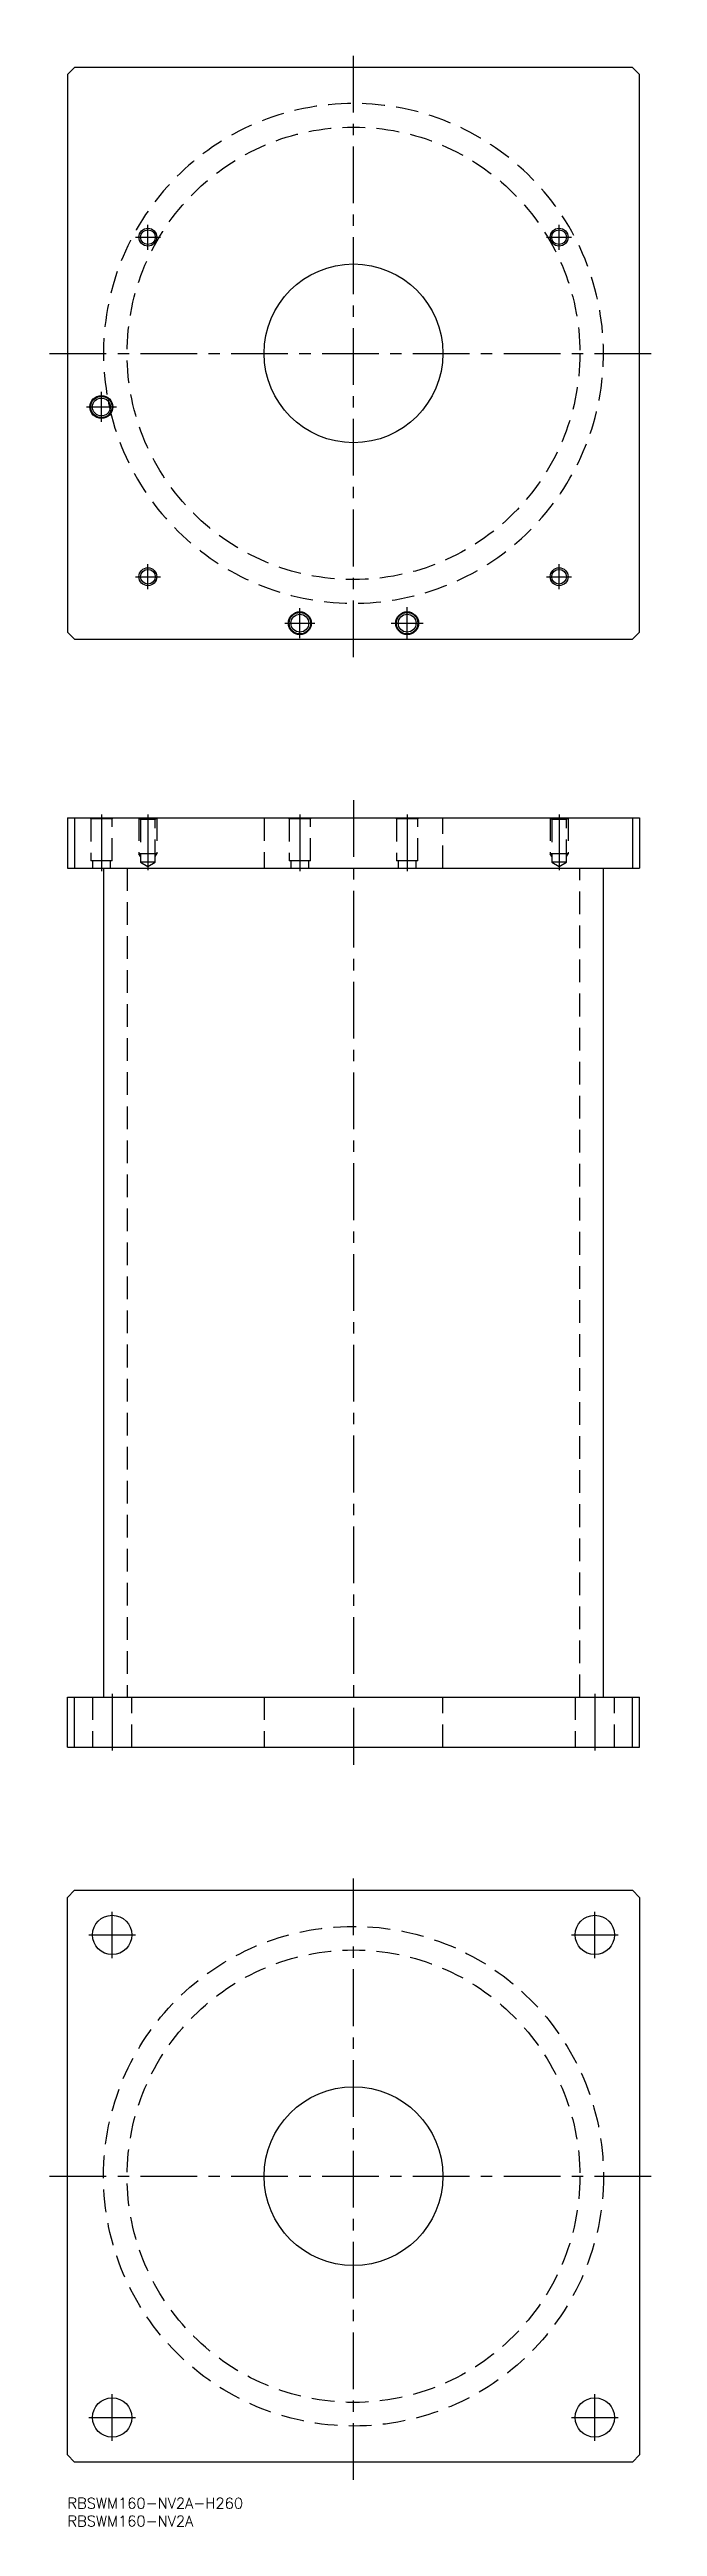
# Model space of a CAD drawing. Extents: x -5 to 165, y -8 to 685.
import ezdxf

# ---------------------------------------------------------------- set-up
doc = ezdxf.new("R2010")
doc.units = 0
doc.header["$LTSCALE"] = 0.5
doc.linetypes.add('CENTER', pattern=[50.8, 31.75, -6.35, 6.35, -6.35])
doc.linetypes.add('DASHED', pattern=[19.05, 12.7, -6.35])
for name, color, linetype in [('MSM_CENTER', 1, 'CENTER'), ('MSM_CONTINUOUS', 7, 'CONTINUOUS'), ('MSM_DASHED', 4, 'DASHED'), ('MSM_NARROW', 5, 'CONTINUOUS'), ('MSM_PART_NUMBER', 7, 'CONTINUOUS')]:
    doc.layers.add(name, color=color, linetype=linetype)
doc.styles.get("Standard").update_dxf_attribs({"font": 'txt.shx', "height": 3, "bigfont": 'bigfont.shx'})

msp = doc.modelspace()

# ---------------------------------------------------------------- linework, layer by layer
at = {"layer": 'MSM_CENTER'}
for p, q in [((80, 515), (80, 685)), ((19, 632.5), (26, 632.5)), ((22.5, 629), (22.5, 636)), ((134, 632.5), (141, 632.5)), ((137.5, 629), (137.5, 636)), ((-5, 600), (165, 600)), ((9.5, 580.8), (9.5, 589.2)), ((5.3, 585), (13.7, 585)), ((22.5, 534), (22.5, 541)), ((137.5, 534), (137.5, 541)), ((19, 537.5), (26, 537.5)), ((134, 537.5), (141, 537.5)), ((65, 520.3), (65, 528.7)), ((95, 520), (95, 529)), ((60.8, 524.5), (69.2, 524.5)), ((90.5, 524.5), (99.5, 524.5)), ((80, 475), (80, 205)), ((9.5, 471), (9.5, 455)), ((22.5, 471), (22.5, 455.407)), ((65, 471), (65, 455)), ((95, 471), (95, 455)), ((137.5, 471), (137.5, 455.407)), ((12.5, 225), (12.5, 209)), ((147.5, 225), (147.5, 209)), ((80, 5), (80, 175)), ((12.5, 151), (12.5, 164)), ((147.5, 151), (147.5, 164)), ((6, 157.5), (19, 157.5)), ((141, 157.5), (154, 157.5)), ((-5, 90), (165, 90)), ((12.5, 16), (12.5, 29)), ((147.5, 16), (147.5, 29)), ((6, 22.5), (19, 22.5)), ((141, 22.5), (154, 22.5))]:
    msp.add_line(p, q, dxfattribs=at)
at = {"layer": 'MSM_CONTINUOUS'}
for p, q in [((2, 680), (0, 678)), ((158, 680), (2, 680)), ((160, 678), (158, 680)), ((0, 678), (0, 522)), ((160, 522), (160, 678)), ((0, 522), (2, 520)), ((2, 520), (158, 520)), ((158, 520), (160, 522)), ((0, 470), (160, 470)), ((0, 470), (0, 456)), ((2, 470), (2, 456)), ((158, 470), (158, 456)), ((160, 470), (160, 456)), ((0, 456), (160, 456)), ((10.1, 456), (10.1, 224)), ((149.9, 224), (149.9, 456)), ((0, 210), (0, 224)), ((0, 224), (160, 224)), ((2, 210), (2, 224)), ((158, 210), (158, 224)), ((160, 210), (160, 224)), ((0, 210), (160, 210)), ((0, 168), (2, 170)), ((0, 12), (0, 168)), ((2, 170), (158, 170)), ((158, 170), (160, 168)), ((160, 168), (160, 12)), ((2, 10), (0, 12)), ((158, 10), (2, 10)), ((160, 12), (158, 10))]:
    msp.add_line(p, q, dxfattribs=at)
for centre, radius in [((22.5, 632.5), 2.067), ((137.5, 632.5), 2.067), ((80, 600), 25), ((9.5, 585), 3.2), ((9.5, 585), 3), ((9.5, 585), 2.5), ((22.5, 537.5), 2.067), ((137.5, 537.5), 2.067), ((65, 524.5), 3.2), ((65, 524.5), 3), ((65, 524.5), 2.5), ((95, 524.5), 3.2), ((95, 524.5), 3), ((95, 524.5), 2.5), ((12.5, 157.5), 5.5), ((147.5, 157.5), 5.5), ((80, 90), 25), ((12.5, 22.5), 5.5), ((147.5, 22.5), 5.5)]:
    msp.add_circle(centre, radius, dxfattribs=at)
msp.add_arc((80, 600), 69.9, 191.020888, 193.002068, dxfattribs=at)
at = {"layer": 'MSM_DASHED'}
for p, q in [((6.3, 470), (6.5, 469.8)), ((6.5, 469.8), (6.5, 458)), ((12.5, 469.8), (6.5, 469.8)), ((12.5, 469.8), (12.7, 470)), ((12.5, 458), (12.5, 469.8)), ((20, 470), (20.433, 469.567)), ((20, 470), (20, 460)), ((20.433, 469.567), (20.433, 457.6)), ((24.567, 469.567), (20.433, 469.567)), ((24.567, 469.567), (25, 470)), ((24.567, 457.6), (24.567, 469.567)), ((25, 470), (25, 460)), ((55, 470), (55, 456)), ((61.8, 470), (62, 469.8)), ((62, 469.8), (62, 458)), ((68, 469.8), (62, 469.8)), ((68, 469.8), (68.2, 470)), ((68, 458), (68, 469.8)), ((91.8, 470), (92, 469.8)), ((92, 469.8), (92, 458)), ((98, 469.8), (92, 469.8)), ((98, 469.8), (98.2, 470)), ((98, 458), (98, 469.8)), ((105, 456), (105, 470)), ((135, 470), (135.433, 469.567)), ((135, 470), (135, 460)), ((135.433, 469.567), (135.433, 457.6)), ((139.567, 469.567), (135.433, 469.567)), ((139.567, 469.567), (140, 470)), ((139.567, 457.6), (139.567, 469.567)), ((140, 470), (140, 460)), ((12.5, 458), (6.5, 458)), ((7, 458), (7, 456)), ((12, 456), (12, 458)), ((25, 460), (20, 460)), ((20.433, 459.25), (20, 460)), ((20.433, 457.6), (22.5, 456.407)), ((24.567, 457.6), (20.433, 457.6)), ((22.5, 456.407), (24.567, 457.6)), ((24.567, 459.25), (25, 460)), ((68, 458), (62, 458)), ((62.5, 458), (62.5, 456)), ((67.5, 456), (67.5, 458)), ((98, 458), (92, 458)), ((92.5, 458), (92.5, 456)), ((97.5, 456), (97.5, 458)), ((140, 460), (135, 460)), ((135.433, 459.25), (135, 460)), ((135.433, 457.6), (137.5, 456.407)), ((139.567, 457.6), (135.433, 457.6)), ((137.5, 456.407), (139.567, 457.6)), ((139.567, 459.25), (140, 460)), ((16.7, 456), (16.7, 224)), ((143.3, 224), (143.3, 456)), ((7, 224), (7, 210)), ((18, 210), (18, 224)), ((55, 224), (55, 210)), ((105, 210), (105, 224)), ((142, 224), (142, 210)), ((153, 210), (153, 224))]:
    msp.add_line(p, q, dxfattribs=at)
for centre, radius in [((80, 600), 63.3), ((80, 90), 69.9), ((80, 90), 63.3)]:
    msp.add_circle(centre, radius, dxfattribs=at)
msp.add_arc((80, 600), 69.9, 193.002068, 191.020888, dxfattribs=at)
at = {"layer": 'MSM_NARROW'}
for centre in [(22.5, 632.5), (137.5, 632.5), (22.5, 537.5), (137.5, 537.5)]:
    msp.add_circle(centre, 2.5, dxfattribs=at)

# ---------------------------------------------------------------- texts
at = {"layer": 'MSM_PART_NUMBER'}
for s, p in [('RBSWM160-NV2A-H260', (0, -3)), ('RBSWM160-NV2A', (0, -8))]:
    msp.add_text(s, height=3, dxfattribs=at).set_placement(p)

doc.saveas('drawing.dxf')
